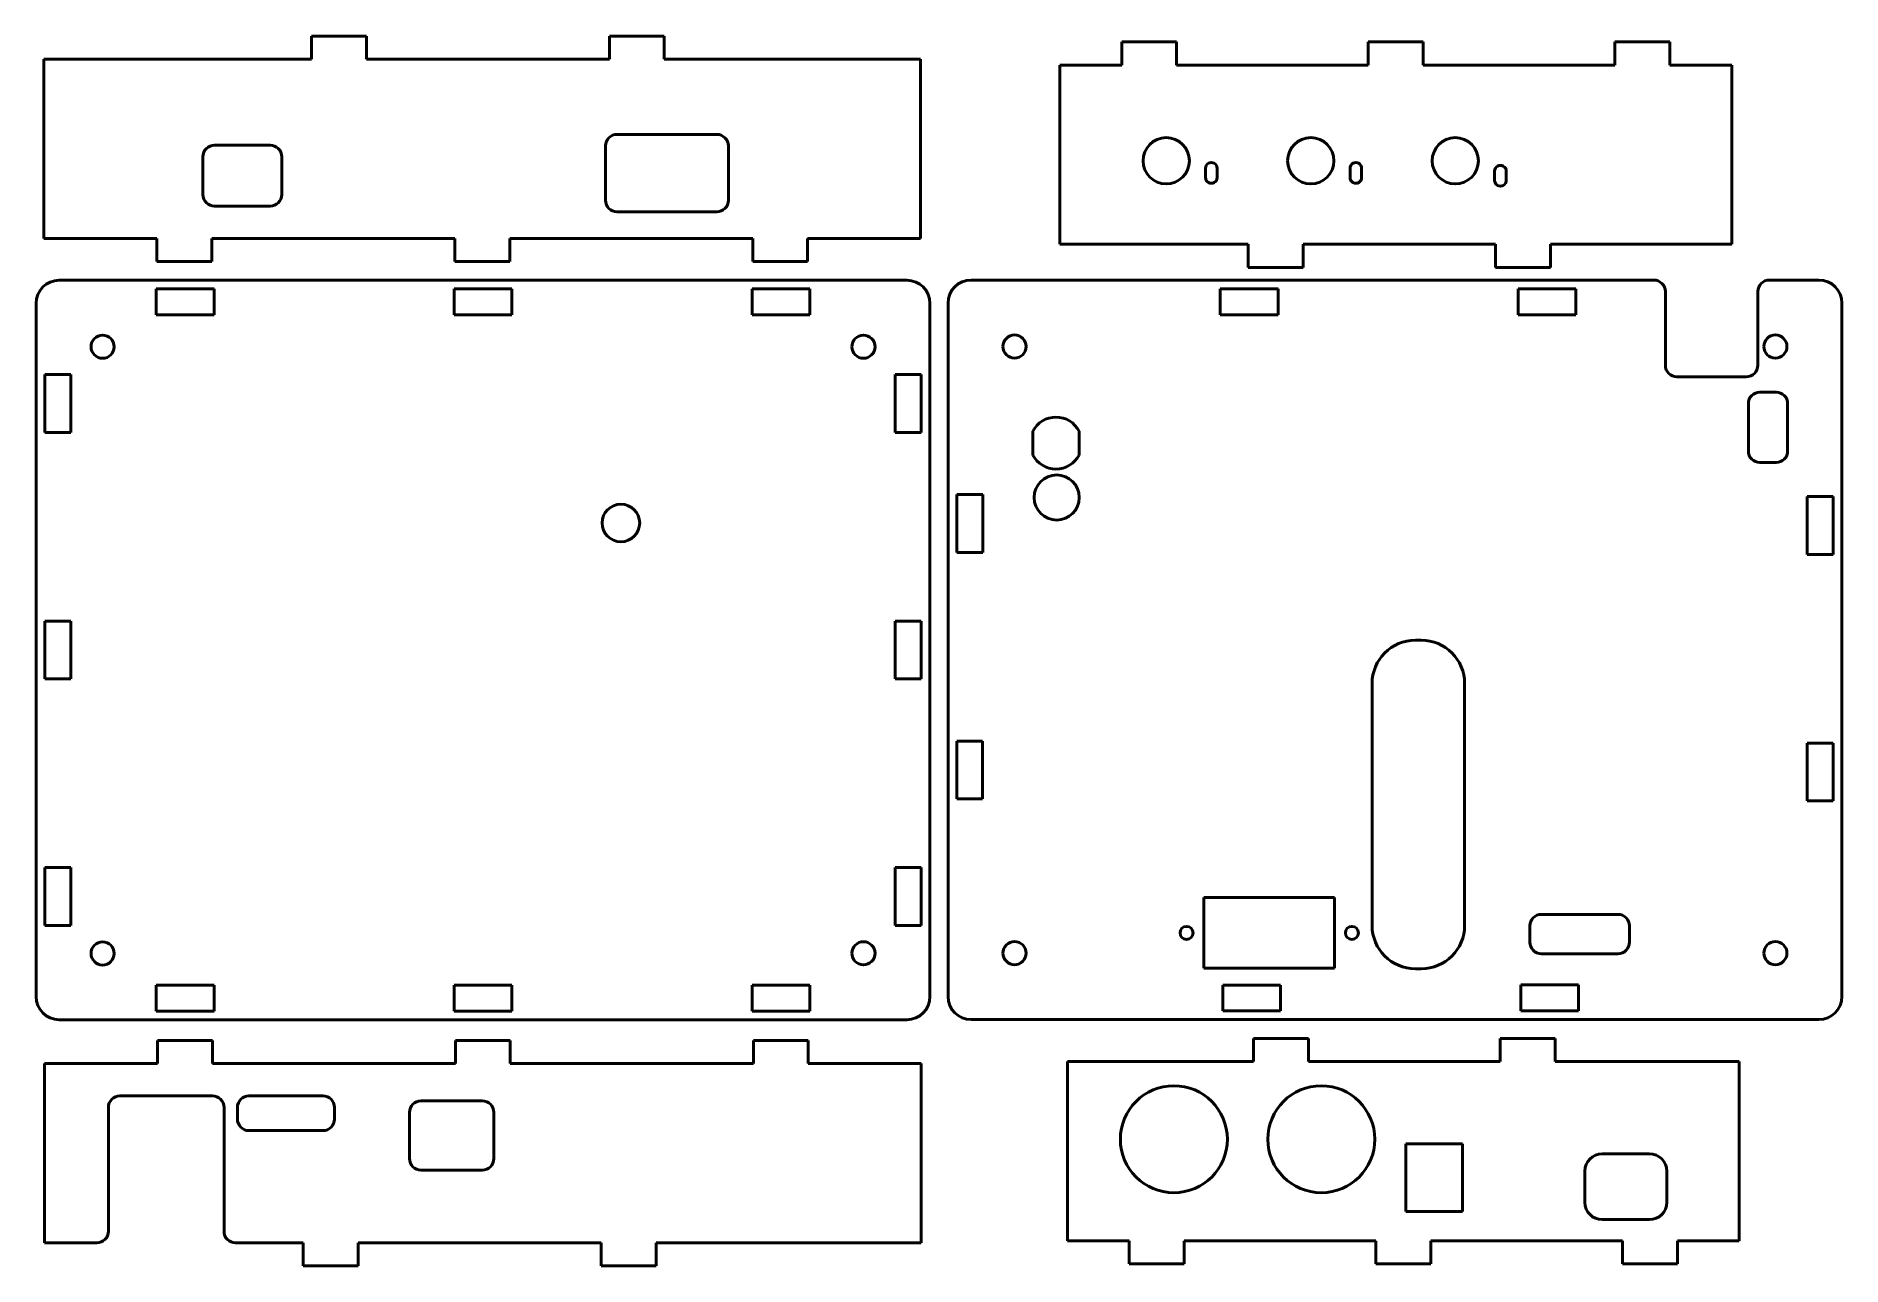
# Model space of a CAD drawing. Header units: millimetres. Extents: x 20 to 333, y 51 to 264.
import ezdxf

# ---------------------------------------------------------------- set-up
doc = ezdxf.new("R2010")
doc.units = ezdxf.units.MM
doc.header["$LTSCALE"] = 0.75
doc.layers.add('Visible', color=7, linetype='Continuous', lineweight=50)

msp = doc.modelspace()

# ---------------------------------------------------------------- linework, layer by layer
at = {"layer": 'Visible', "extrusion": (0, 1, 0)}
for p, q in [((67.818517, 259.761685), (67.818517, 263.761685)), ((67.818517, 263.761685), (77.318517, 263.761685)), ((77.318517, 259.761685), (77.318517, 263.761685)), ((119.35185, 259.761685), (119.35185, 263.761685)), ((119.35185, 263.761685), (128.85185, 263.761685)), ((128.85185, 259.761685), (128.85185, 263.761685)), ((21.557723, 259.761685), (67.818517, 259.761685)), ((21.557723, 228.761685), (21.557723, 259.761685)), ((77.318517, 259.761685), (119.35185, 259.761685)), ((128.85185, 259.761685), (173.157723, 259.761685)), ((173.157723, 228.761685), (173.157723, 259.761685)), ((120.687723, 246.756685), (137.927723, 246.756685)), ((51.057723, 244.896685), (60.677723, 244.896685)), ((118.687723, 235.356685), (118.687723, 244.756685)), ((139.927723, 244.756685), (139.927723, 235.356685)), ((49.057723, 236.356685), (49.057723, 242.896685)), ((62.677723, 242.896685), (62.677723, 236.356685)), ((60.677723, 234.356685), (51.057723, 234.356685)), ((137.927723, 233.356685), (120.687723, 233.356685)), ((41.07439, 228.761685), (21.557723, 228.761685)), ((41.07439, 228.761685), (41.07439, 224.761685)), ((50.57439, 228.761685), (50.57439, 224.761685)), ((92.607723, 228.761685), (50.57439, 228.761685)), ((92.607723, 228.761685), (92.607723, 224.761685)), ((102.107723, 228.761685), (102.107723, 224.761685)), ((144.140723, 228.761685), (102.107723, 228.761685)), ((144.140723, 228.761685), (144.140723, 224.761685)), ((153.640723, 228.761685), (153.640723, 224.761685)), ((173.157723, 228.761685), (153.640723, 228.761685)), ((50.57439, 224.761685), (41.07439, 224.761685)), ((102.107723, 224.761685), (92.607723, 224.761685)), ((153.640723, 224.761685), (144.140723, 224.761685)), ((230.776801, 86.349107), (230.776801, 90.349107)), ((230.776801, 90.349107), (240.276801, 90.349107)), ((240.276801, 86.349107), (240.276801, 90.349107)), ((273.426801, 86.349107), (273.426801, 90.349107)), ((273.426801, 90.349107), (282.926801, 90.349107)), ((282.926801, 86.349107), (282.926801, 90.349107)), ((198.566704, 86.349107), (230.776801, 86.349107)), ((198.566704, 55.349107), (198.566704, 86.349107)), ((240.276801, 86.349107), (273.426801, 86.349107)), ((282.926801, 86.349107), (314.766704, 86.349107)), ((314.766704, 55.349107), (314.766704, 86.349107)), ((257.091704, 72.094107), (266.891704, 72.094107)), ((257.091704, 60.394107), (257.091704, 72.094107)), ((266.891704, 72.094107), (266.891704, 60.394107)), ((291.081704, 70.394107), (299.241704, 70.394107)), ((288.081704, 61.994107), (288.081704, 67.394107)), ((302.241704, 67.394107), (302.241704, 61.994107)), ((266.891704, 60.394107), (257.091704, 60.394107)), ((299.241704, 58.994107), (291.081704, 58.994107)), ((198.566704, 55.349107), (209.266704, 55.349107)), ((209.266704, 55.349107), (209.266704, 51.349107)), ((218.766704, 55.349107), (218.766704, 51.349107)), ((218.766704, 55.349107), (251.916704, 55.349107)), ((251.916704, 55.349107), (251.916704, 51.349107)), ((261.416704, 55.349107), (261.416704, 51.349107)), ((261.416704, 55.349107), (294.566704, 55.349107)), ((294.566704, 55.349107), (294.566704, 51.349107)), ((304.066704, 55.349107), (304.066704, 51.349107)), ((304.066704, 55.349107), (314.766704, 55.349107)), ((218.766704, 51.349107), (209.266704, 51.349107)), ((261.416704, 51.349107), (251.916704, 51.349107)), ((304.066704, 51.349107), (294.566704, 51.349107))]:
    msp.add_line(p, q, dxfattribs=at)
at = {"layer": 'Visible', "extrusion": (-1e-16, -1, 0)}
for p, q in [((207.962, 258.742189), (207.962, 262.742189)), ((207.962, 262.742189), (217.462, 262.742189)), ((217.462, 258.742189), (217.462, 262.742189)), ((250.612, 258.742189), (250.612, 262.742189)), ((250.612, 262.742189), (260.112, 262.742189)), ((260.112, 258.742189), (260.112, 262.742189)), ((293.262, 258.742189), (293.262, 262.742189)), ((293.262, 262.742189), (302.762, 262.742189)), ((302.762, 258.742189), (302.762, 262.742189)), ((197.262, 258.742189), (207.962, 258.742189)), ((197.262, 258.742189), (197.262, 227.742189)), ((217.462, 258.742189), (250.612, 258.742189)), ((260.112, 258.742189), (293.262, 258.742189)), ((302.762, 258.742189), (313.462, 258.742189)), ((313.462, 258.742189), (313.462, 227.742189)), ((222.462, 239.29768), (222.462, 240.896697)), ((224.462, 240.897189), (224.462, 239.297189)), ((247.462, 239.29768), (247.462, 240.896697)), ((249.462, 240.897189), (249.462, 239.297189)), ((272.462, 238.79768), (272.462, 240.396697)), ((274.462, 240.397189), (274.462, 238.797189)), ((229.823362, 227.742189), (197.262, 227.742189)), ((229.823362, 227.742189), (229.823362, 223.742189)), ((239.323362, 227.742189), (239.323362, 223.742189)), ((272.629496, 227.742189), (239.323362, 227.742189)), ((272.629496, 227.742189), (272.629496, 223.742189)), ((282.129496, 227.742189), (282.129496, 223.742189)), ((313.462, 227.742189), (282.129496, 227.742189)), ((239.323362, 223.742189), (229.823362, 223.742189)), ((282.129496, 223.742189), (272.629496, 223.742189)), ((41.185391, 89.995169), (50.685391, 89.995169)), ((41.185391, 85.995169), (41.185391, 89.995169)), ((50.685391, 85.995169), (50.685391, 89.995169)), ((92.718391, 89.995169), (102.218391, 89.995169)), ((92.718391, 85.995169), (92.718391, 89.995169)), ((102.218391, 85.995169), (102.218391, 89.995169)), ((144.251391, 89.995169), (153.751391, 89.995169)), ((144.251391, 85.995169), (144.251391, 89.995169)), ((153.751391, 85.995169), (153.751391, 89.995169)), ((21.668391, 85.995169), (41.185391, 85.995169)), ((21.668391, 85.995169), (21.668391, 54.995169)), ((50.685391, 85.995169), (92.718391, 85.995169)), ((102.218391, 85.995169), (144.251391, 85.995169)), ((153.751391, 85.995169), (173.268391, 85.995169)), ((173.268391, 85.995169), (173.268391, 54.995169)), ((32.698391, 56.995169), (32.698391, 78.400169)), ((34.698391, 80.400169), (50.698391, 80.400169)), ((52.698391, 78.400169), (52.698391, 56.995169)), ((55.018391, 76.400169), (55.018391, 78.400169)), ((57.018391, 80.400169), (69.818391, 80.400169)), ((71.818391, 78.400169), (71.818391, 76.400169)), ((86.775591, 79.555265), (97.375591, 79.555265)), ((84.775591, 69.555265), (84.775591, 77.555265)), ((99.375591, 77.555265), (99.375591, 69.555265)), ((69.818391, 74.400169), (57.018391, 74.400169)), ((97.375591, 67.555265), (86.775591, 67.555265)), ((30.698391, 54.995169), (21.668391, 54.995169)), ((66.40732, 54.995169), (54.698391, 54.995169)), ((66.40732, 54.995169), (66.40732, 50.995169)), ((117.940654, 54.995169), (75.90732, 54.995169)), ((75.90732, 54.995169), (75.90732, 50.995169)), ((117.940654, 54.995169), (117.940654, 50.995169)), ((127.440654, 54.995169), (127.440654, 50.995169)), ((173.268391, 54.995169), (127.440654, 54.995169)), ((75.90732, 50.995169), (66.40732, 50.995169)), ((127.440654, 50.995169), (117.940654, 50.995169))]:
    msp.add_line(p, q, dxfattribs=at)
at = {"layer": 'Visible', "extrusion": (0, 0, -1)}
for p, q in [((170.800078, 221.5275), (24.200078, 221.5275)), ((40.967078, 215.5275), (40.967078, 220.0275)), ((40.967078, 220.0275), (50.967078, 220.0275)), ((50.967078, 220.0275), (50.967078, 215.5275)), ((92.500078, 215.5275), (92.500078, 220.0275)), ((92.500078, 220.0275), (102.500078, 220.0275)), ((102.500078, 220.0275), (102.500078, 215.5275)), ((144.033078, 215.5275), (144.033078, 220.0275)), ((144.033078, 220.0275), (154.033078, 220.0275)), ((154.033078, 220.0275), (154.033078, 215.5275)), ((20.200078, 217.5275), (20.200078, 97.5775)), ((50.967078, 215.5275), (40.967078, 215.5275)), ((102.500078, 215.5275), (92.500078, 215.5275)), ((154.033078, 215.5275), (144.033078, 215.5275)), ((174.800078, 97.5775), (174.800078, 217.5275)), ((21.700078, 195.2025), (21.700078, 205.2025)), ((21.700078, 205.2025), (26.200078, 205.2025)), ((26.200078, 205.2025), (26.200078, 195.2025)), ((168.800078, 195.2025), (168.800078, 205.2025)), ((168.800078, 205.2025), (173.300078, 205.2025)), ((173.300078, 205.2025), (173.300078, 195.2025)), ((26.200078, 195.2025), (21.700078, 195.2025)), ((173.300078, 195.2025), (168.800078, 195.2025)), ((21.700078, 152.5525), (21.700078, 162.5525)), ((21.700078, 162.5525), (26.200078, 162.5525)), ((26.200078, 162.5525), (26.200078, 152.5525)), ((168.800078, 152.5525), (168.800078, 162.5525)), ((168.800078, 162.5525), (173.300078, 162.5525)), ((173.300078, 162.5525), (173.300078, 152.5525)), ((26.200078, 152.5525), (21.700078, 152.5525)), ((173.300078, 152.5525), (168.800078, 152.5525)), ((21.700078, 109.9025), (21.700078, 119.9025)), ((21.700078, 119.9025), (26.200078, 119.9025)), ((26.200078, 119.9025), (26.200078, 109.9025)), ((168.800078, 109.9025), (168.800078, 119.9025)), ((168.800078, 119.9025), (173.300078, 119.9025)), ((173.300078, 119.9025), (173.300078, 109.9025)), ((26.200078, 109.9025), (21.700078, 109.9025)), ((173.300078, 109.9025), (168.800078, 109.9025)), ((40.967078, 95.0775), (40.967078, 99.5775)), ((40.967078, 99.5775), (50.967078, 99.5775)), ((50.967078, 99.5775), (50.967078, 95.0775)), ((92.500078, 95.0775), (92.500078, 99.5775)), ((92.500078, 99.5775), (102.500078, 99.5775)), ((102.500078, 99.5775), (102.500078, 95.0775)), ((144.033411, 95.0775), (144.033411, 99.5775)), ((144.033411, 99.5775), (154.033411, 99.5775)), ((154.033411, 99.5775), (154.033411, 95.0775)), ((50.967078, 95.0775), (40.967078, 95.0775)), ((102.500078, 95.0775), (92.500078, 95.0775)), ((154.033411, 95.0775), (144.033411, 95.0775)), ((24.200078, 93.5775), (170.800078, 93.5775))]:
    msp.add_line(p, q, dxfattribs=at)
at = {"layer": 'Visible'}
for p, q in [((299.990647, 221.556694), (181.920647, 221.556694)), ((224.998385, 215.562505), (224.998385, 220.050883)), ((224.998385, 220.050883), (234.998385, 220.050883)), ((234.998385, 220.050883), (234.998385, 215.562505)), ((276.531718, 215.556062), (276.531718, 220.057326)), ((276.531718, 220.057326), (286.531718, 220.057326)), ((286.531718, 220.057326), (286.531718, 215.556062)), ((301.990647, 206.806694), (301.990647, 219.556694)), ((317.990647, 219.556694), (317.990647, 206.806694)), ((328.520647, 221.556694), (319.990647, 221.556694)), ((177.920647, 217.556694), (177.920647, 97.606694)), ((234.998385, 215.562505), (224.998385, 215.562505)), ((286.531718, 215.556062), (276.531718, 215.556062)), ((332.520647, 97.606694), (332.520647, 217.556694)), ((315.990647, 204.806694), (303.990647, 204.806694)), ((316.343147, 191.996694), (316.343147, 200.156694)), ((318.343147, 202.156694), (321.143147, 202.156694)), ((323.143147, 200.156694), (323.143147, 191.996694)), ((192.595647, 191.285141), (192.595647, 195.408247)), ((200.595647, 195.408247), (200.595647, 191.285141)), ((321.143147, 189.996694), (318.343147, 189.996694)), ((179.426458, 174.443057), (179.426458, 184.443057)), ((179.426458, 184.443057), (183.914837, 184.443057)), ((183.914837, 184.443057), (183.914837, 174.443057)), ((326.520016, 174.09179), (326.520016, 184.09179)), ((326.520016, 184.09179), (331.021279, 184.09179)), ((331.021279, 184.09179), (331.021279, 174.09179)), ((183.914837, 174.443057), (179.426458, 174.443057)), ((331.021279, 174.09179), (326.520016, 174.09179)), ((258.760647, 159.240694), (259.770647, 159.240694)), ((251.260647, 109.906694), (251.260647, 151.740694)), ((267.270647, 151.740694), (267.270647, 109.906694)), ((179.448117, 131.793057), (179.448117, 141.793057)), ((179.448117, 141.793057), (183.893178, 141.793057)), ((183.893178, 141.793057), (183.893178, 131.793057)), ((326.517176, 131.44179), (326.517176, 141.44179)), ((326.517176, 141.44179), (331.024119, 141.44179)), ((331.024119, 141.44179), (331.024119, 131.44179)), ((183.893178, 131.793057), (179.448117, 131.793057)), ((331.024119, 131.44179), (326.517176, 131.44179)), ((222.170647, 102.506694), (222.170647, 114.706694)), ((222.170647, 114.706694), (244.770647, 114.706694)), ((244.770647, 114.706694), (244.770647, 102.506694)), ((278.550647, 107.006694), (278.550647, 109.806694)), ((280.550647, 111.806694), (293.790647, 111.806694)), ((295.790647, 109.806694), (295.790647, 107.006694)), ((293.790647, 105.006694), (280.550647, 105.006694)), ((244.770647, 102.506694), (222.170647, 102.506694)), ((259.770647, 102.406694), (258.760647, 102.406694)), ((225.431441, 95.134163), (225.431441, 99.579224)), ((225.431441, 99.579224), (235.431441, 99.579224)), ((235.431441, 99.579224), (235.431441, 95.134163)), ((276.964775, 95.103222), (276.964775, 99.610165)), ((276.964775, 99.610165), (286.964775, 99.610165)), ((286.964775, 99.610165), (286.964775, 95.103222)), ((235.431441, 95.134163), (225.431441, 95.134163)), ((286.964775, 95.103222), (276.964775, 95.103222)), ((181.920647, 93.606694), (328.520647, 93.606694))]:
    msp.add_line(p, q, dxfattribs=at)
at = {"layer": 'Visible', "extrusion": (-2e-16, 0, -1)}
for centre, radius in [((-215.662, 242.192189), 4), ((-240.662, 242.192189), 4), ((-265.662, 242.192189), 4), ((-216.981704, 72.909107), 9.25), ((-242.481704, 72.909107), 9.25)]:
    msp.add_circle(centre, radius, dxfattribs=at)
at = {"layer": 'Visible', "extrusion": (0, 0, -1)}
for centre, radius in [((-31.700076, 210.027501), 2), ((-163.300079, 210.027501), 2), ((-189.420649, 210.056694), 2), ((-321.020649, 210.056694), 2), ((-196.720647, 183.941694), 3.9), ((-121.345077, 179.5275), 3.25), ((-219.170647, 108.606694), 1.125), ((-247.770647, 108.606694), 1.125), ((-31.700075, 105.0525), 2), ((-163.300075, 105.0775), 2), ((-189.420649, 105.106694), 2), ((-321.020649, 105.106693), 2)]:
    msp.add_circle(centre, radius, dxfattribs=at)
at = {"layer": 'Visible'}
for centre, radius, start, end in [((120.687723, 244.756685), 2, 90, 180), ((137.927723, 244.756685), 2, 0, 90), ((51.057723, 242.896685), 2, 90, 180), ((60.677723, 242.896685), 2, 0, 90), ((51.057723, 236.356685), 2, 180, 270), ((60.677723, 236.356685), 2, 270, 0), ((120.687723, 235.356685), 2, 180, 270), ((137.927723, 235.356685), 2, 270, 0), ((24.200078, 217.5275), 4, 90, 180), ((170.800078, 217.5275), 4, 0, 90), ((181.920647, 217.556694), 4, 90, 180), ((299.990647, 219.556694), 2, 0, 90), ((319.990647, 219.556694), 2, 90, 180), ((328.520647, 217.556694), 4, 0, 90), ((24.200078, 97.5775), 4, 180, 270), ((170.800078, 97.5775), 4, 270, 0), ((181.920647, 97.606694), 4, 180, 270), ((328.520647, 97.606694), 4, 270, 0), ((34.698391, 78.400169), 2, 90, 180), ((50.698391, 78.400169), 2, 0, 90), ((57.018391, 78.400169), 2, 90, 180), ((69.818391, 78.400169), 2, 0, 90), ((86.775591, 77.555265), 2, 90, 180), ((97.375591, 77.555265), 2, 0, 90), ((57.018391, 76.400169), 2, 180, 270), ((69.818391, 76.400169), 2, 270, 0), ((86.775591, 69.555265), 2, 180, 270), ((97.375591, 69.555265), 2, 270, 0)]:
    msp.add_arc(centre, radius, start, end, dxfattribs=at)
at = {"layer": 'Visible', "extrusion": (-2e-16, 0, -1)}
for centre, radius, start, end in [((-223.462, 240.897189), 1, 359.971849, 180), ((-248.462, 240.897189), 1, 359.971849, 180), ((-273.462, 240.397189), 1, 359.971849, 180), ((-223.462, 239.297189), 1, 179.999998, 0.028151), ((-248.462, 239.297189), 1, 179.999998, 0.028151), ((-273.462, 238.797189), 1, 179.999998, 0.028151), ((-291.081704, 67.394107), 3, 0, 90), ((-299.241704, 67.394107), 3, 90, 180), ((-291.081704, 61.994107), 3, 270, 0), ((-299.241704, 61.994107), 3, 180, 270)]:
    msp.add_arc(centre, radius, start, end, dxfattribs=at)
at = {"layer": 'Visible', "extrusion": (0, 0, -1)}
for centre, radius, start, end in [((-303.990647, 206.806694), 2, 270, 0), ((-315.990647, 206.806694), 2, 180, 270), ((-318.343147, 200.156694), 2, 0, 90), ((-321.143147, 200.156694), 2, 90, 180), ((-196.595647, 193.346694), 4.5, 27.266044, 152.733956), ((-196.595647, 193.346694), 4.5, 207.266044, 332.733956), ((-318.343147, 191.996694), 2, 270, 0), ((-321.143147, 191.996694), 2, 180, 270), ((-258.760647, 151.740694), 7.5, 0, 90), ((-259.770647, 151.740694), 7.5, 90, 180), ((-258.760647, 109.906694), 7.5, 270, 0), ((-259.770647, 109.906694), 7.5, 180, 270), ((-280.550647, 109.806694), 2, 0, 90), ((-293.790647, 109.806694), 2, 90, 180), ((-280.550647, 107.006694), 2, 270, 0), ((-293.790647, 107.006694), 2, 180, 270)]:
    msp.add_arc(centre, radius, start, end, dxfattribs=at)
at = {"layer": 'Visible', "extrusion": (-1e-16, 0, -1)}
for centre, start, end in [((-30.698391, 56.995169), 180, 270), ((-54.698391, 56.995169), 270, 0)]:
    msp.add_arc(centre, 2, start, end, dxfattribs=at)

doc.saveas('drawing.dxf')
